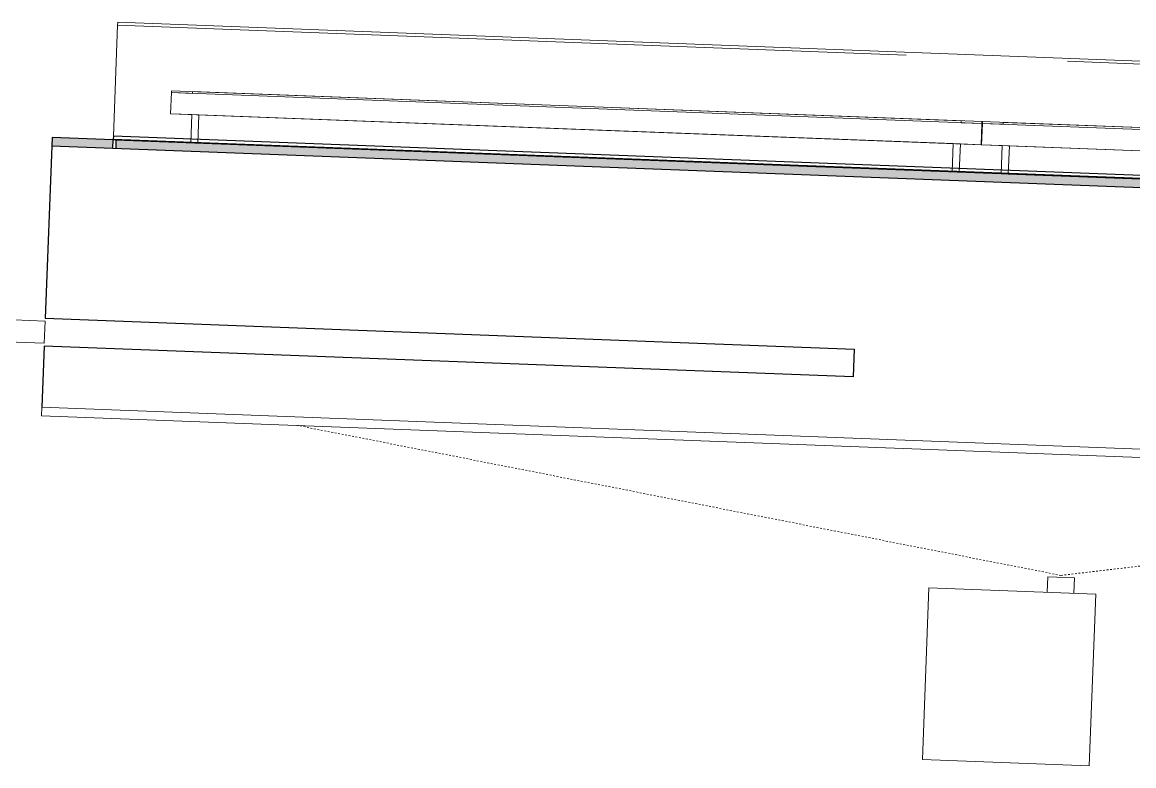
# Model space of a CAD drawing. Header units: millimetres. Extents: x 17567 to 83301, y -4294 to 56331.
# Drawn here: x 79048 to 81046, y 48805 to 50140 of the extents above; entities that cross this region are included whole.
import ezdxf

# ---------------------------------------------------------------- set-up
doc = ezdxf.new("R2010")
doc.units = ezdxf.units.MM
doc.header["$MEASUREMENT"] = 0
doc.linetypes.add('Dash', pattern=[6.35, 3.175, -3.175])
for name, color, linetype, lineweight in [('A-DETL-GENF', 92, 'Continuous', 13), ('A-DOOR', 33, 'Continuous', 13), ('A-WALL-PATT', 111, 'Continuous', 13), ('E-ELEC-EQPM', 71, 'Continuous', 13), ('I-WALL', 2, 'Continuous', 13), ('Q-CASE', 33, 'Continuous', 13)]:
    doc.layers.add(name, color=color, linetype=linetype, lineweight=lineweight)

# ---------------------------------------------------------------- blocks, each defined once
blk = doc.blocks.new('Cavity Sliding_Single_DOR - 2650h x 1455mm-3433906-GA PLAN - LEVEL 11')
at = {"layer": 'A-DETL-GENF'}
for p, q in [((-532.5, -175), (-332.5, -175)), ((-332.5, -175), (-389.1, -231.6))]:
    blk.add_line(p, q, dxfattribs=at)
at = {"layer": 'A-DOOR'}
for p, q in [((-1160, 20), (295, 20)), ((-1160, -20), (-1160, 20)), ((295, 20), (295, -20)), ((295, -20), (-1160, -20))]:
    blk.add_line(p, q, dxfattribs=at)
blk = doc.blocks.new('BVN_Electrical Fixtures_Fixed Screen - SCR-001_1-10511138-GA PLAN - LEVEL 11')
at = {"layer": 'E-ELEC-EQPM'}
for p, q in [((-272, 88.9), (-272, 92.3)), ((1186.7, 92.3), (-272, 92.3)), ((-272, 50.8), (-272, 88.9)), ((-272, 88.9), (-234, 88.9)), ((-272, 88.9), (1186.7, 88.9)), ((-272, 50.8), (-272, 88.9)), ((1186.7, 88.9), (-272, 88.9)), ((-272, 88.9), (-272, 50.8)), ((-234, 88.9), (-234, 92.3)), ((-234, 92.3), (1148.6, 92.3)), ((1148.6, 92.3), (1148.6, 88.9)), ((1148.6, 88.9), (1186.7, 88.9)), ((1186.7, 92.3), (1186.7, 88.9)), ((1186.7, 88.9), (1186.7, 50.8)), ((1186.7, 88.9), (1186.7, 50.8)), ((1186.7, 50.8), (1186.7, 88.9)), ((-234, 50.8), (-272, 50.8)), ((-221.2, 50.8), (-272, 50.8)), ((-272, 50.8), (1186.7, 50.8)), ((-234, 0), (-234, 50.8)), ((-221.2, 0), (-221.2, 50.8)), ((1135.9, 50.8), (-221.2, 50.8)), ((1135.9, 50.8), (1135.9, 0)), ((1186.7, 50.8), (1135.9, 50.8)), ((1148.6, 50.8), (1148.6, 0)), ((1186.7, 50.8), (1148.6, 50.8)), ((1148.6, 0), (-234, 0)), ((1135.9, 0), (-221.2, 0)), ((905.9, 0), (-92.8, 0))]:
    blk.add_line(p, q, dxfattribs=at)
blk = doc.blocks.new('FFE_PRO-001_Projector_Ceiling mounted - PRO-001-9899647-GA PLAN - LEVEL 11')
at = {"layer": 'E-ELEC-EQPM'}
for p, q in [((-150, -148.7), (-150, 160.1)), ((-150, 160.1), (150, 160.1)), ((150, 160.1), (150, -148.7)), ((150, -148.7), (-150, -148.7)), ((-110.9, -176.1), (-110.9, -148.7)), ((-62.9, -148.7), (-62.9, -176.1)), ((-62.9, -176.1), (-110.9, -176.1))]:
    blk.add_line(p, q, dxfattribs=at)
at = {"layer": 'E-ELEC-EQPM', "linetype": 'Dash'}
for q in [(-1467.8, -396.6), (1295, -396.6)]:
    blk.add_line((-86.4, -179.8), q, dxfattribs=at)
blk = doc.blocks.new('BVN_Project Room South Shelf - Project Room Cover Plate _ Shelf-10556639-GA PLAN - LEVEL 11')
at = {"layer": 'Q-CASE'}
for p, q in [((-1515.3, -93.5), (-1515.3, -88.5)), ((1604.7, -88.5), (-1515.3, -88.5)), ((-1515.3, -293.5), (-1515.3, -93.5)), ((-96.8, -93.5), (-1515.3, -93.5)), ((1604.7, -93.5), (193.2, -93.5))]:
    blk.add_line(p, q, dxfattribs=at)
at = {"layer": 'Q-CASE', "lineweight": 30}
for p, q in [((-1515.3, -293.5), (-1515.3, -298.5)), ((1604.7, -293.5), (-1515.3, -293.5)), ((-1515.3, -298.5), (1604.7, -298.5))]:
    blk.add_line(p, q, dxfattribs=at)

msp = doc.modelspace()

# ---------------------------------------------------------------- hatches: boundary and pattern name
at = {"layer": 'A-WALL-PATT'}
for points in [[(79210.9, 49914.1), (79101, 49918.3), (79101.5, 49933.3), (79211.4, 49929.1)], [(82085, 49804.6), (80554.9, 49862.9), (79914.8, 49887.3), (79215.9, 49913.9), (79216.4, 49928.9), (82085.6, 49819.5)]]:
    msp.add_hatch(color=256, dxfattribs=at).paths.add_polyline_path(points)

# ---------------------------------------------------------------- linework, layer by layer
at = {"layer": 'I-WALL', "lineweight": 30}
for p, q in [((79101.5, 49933.3), (79089.1, 49608.6)), ((79211.4, 49929.1), (79101.5, 49933.3)), ((79210.9, 49914.1), (79211.4, 49929.1)), ((79216.4, 49928.9), (79215.9, 49913.9)), ((82698.9, 49796.2), (79216.4, 49928.9)), ((79101, 49918.3), (82698.3, 49781.2)), ((79089.1, 49608.6), (80543.1, 49553.2)), ((79087.2, 49558.6), (79083.1, 49448.7)), ((80541.2, 49503.2), (79087.2, 49558.6)), ((80543.1, 49553.2), (80541.2, 49503.2))]:
    msp.add_line(p, q, dxfattribs=at)
at = {"layer": 'I-WALL'}
for p, q in [((79211.4, 49929.1), (79216.4, 49928.9)), ((79082.5, 49433.7), (79083.1, 49448.7)), ((82679.9, 49296.5), (79082.5, 49433.7)), ((79083.1, 49448.7), (82680.4, 49311.5))]:
    msp.add_line(p, q, dxfattribs=at)

# ---------------------------------------------------------------- block references
at = {"layer": 'A-DOOR', "rotation": 357.816525054261}
msp.add_blockref('Cavity Sliding_Single_DOR - 2650h x 1455mm-3433906-GA PLAN - LEVEL 11', (78793.4, 49594.9), dxfattribs=at)
at = {"layer": 'E-ELEC-EQPM'}
for name, p, rotation in [('BVN_Electrical Fixtures_Fixed Screen - SCR-001_1-10511138-GA PLAN - LEVEL 11', (79584.5, 49914.9), 357.816525054261), ('BVN_Electrical Fixtures_Fixed Screen - SCR-001_1-10511138-GA PLAN - LEVEL 11', (81041.3, 49859.4), 357.816525054261), ('FFE_PRO-001_Projector_Ceiling mounted - PRO-001-9899647-GA PLAN - LEVEL 11', (80821.9, 48970.4), 177.8165250542611)]:
    msp.add_blockref(name, p, dxfattribs=dict(at, rotation=rotation))
at = {"layer": 'Q-CASE', "rotation": 357.816525054261}
msp.add_blockref('BVN_Project Room South Shelf - Project Room Cover Plate _ Shelf-10556639-GA PLAN - LEVEL 11', (80737.1, 50171.2), dxfattribs=at)

doc.saveas('drawing.dxf')
